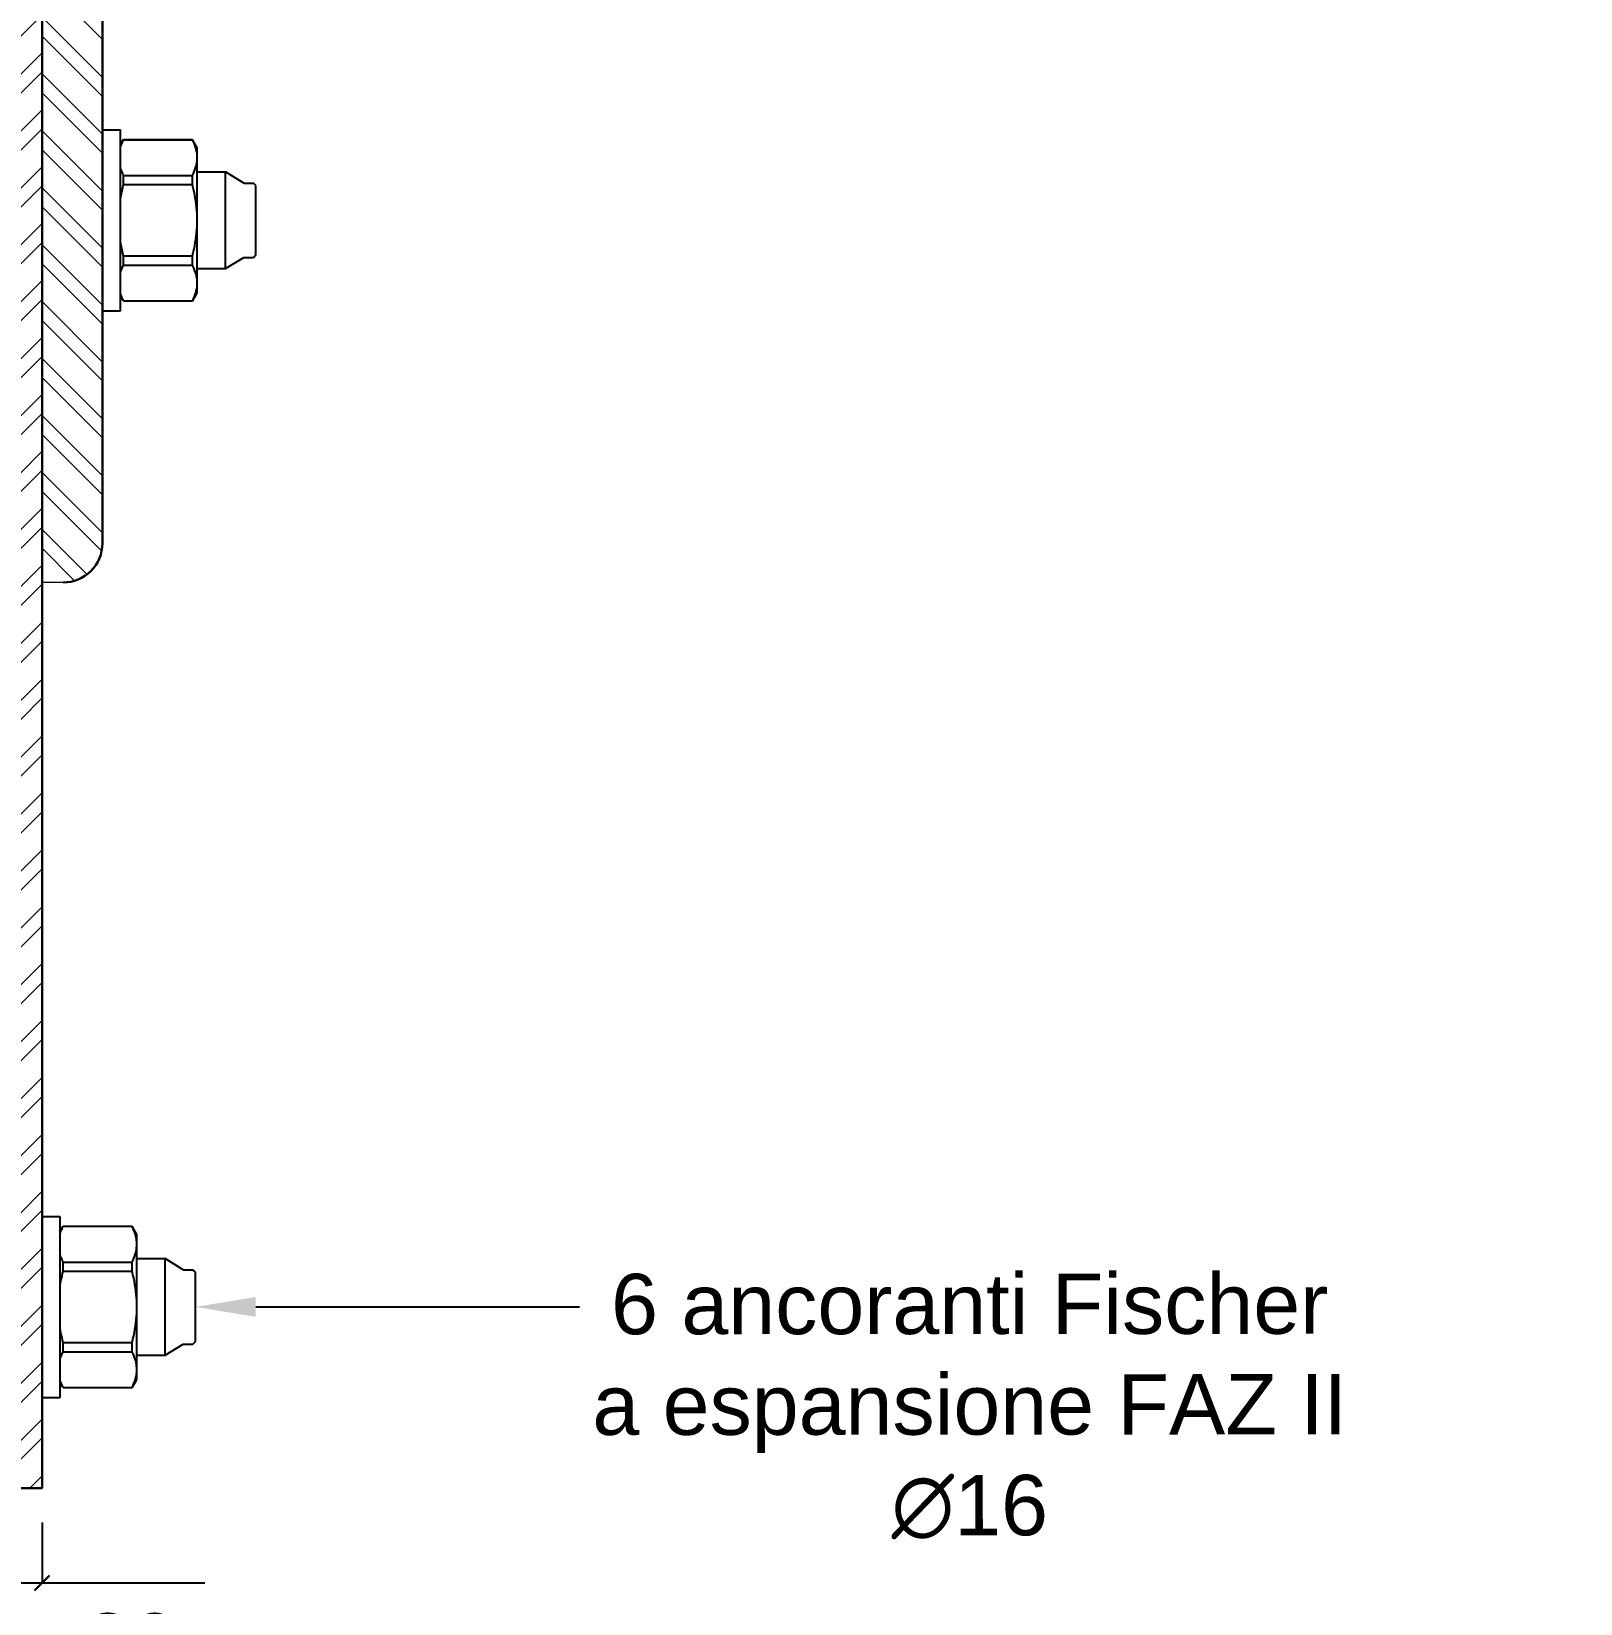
# Model space of a CAD drawing. Header units: millimetres. Extents: x 1415 to 3549, y 2194 to 4677.
# Drawn here: x 1787.8711 to 1788.1277, y 2312.2605 to 2312.5209 of the extents above; entities that cross this region are included whole.
import ezdxf
from ezdxf import colors
from ezdxf.entities.mleader import LeaderData, LeaderLine
from ezdxf.math import Vec2, Vec3

# ---------------------------------------------------------------- set-up
doc = ezdxf.new("R2010")
doc.units = ezdxf.units.MM
doc.linetypes.add('DASHDOT', pattern=[1, 0.5, -0.25, 0, -0.25])
doc.linetypes.add('phl_thick', pattern=[0])
doc.layers.get('0').update_dxf_attribs({"plot": 0})
for name, color, linetype, lineweight in [('Layer4', 7, 'Continuous', 15), ('quote', 252, 'Continuous', 5), ('sezionato particolari', 7, 'Continuous', 30)]:
    doc.layers.add(name, color=color, linetype=linetype, lineweight=lineweight)
doc.layers.add('projection', color=7, linetype='Continuous')
doc.layers.add('retini', color=7, linetype='DASHDOT', lineweight=9, true_color=0x636466)
doc.styles.get("Standard").update_dxf_attribs({"font": 'arial.ttf'})
doc.dimstyles.new('quote acciaio', dxfattribs={"dimtxt": 0.01, "dimasz": 0.0025, "dimexe": 0, "dimexo": 0, "dimgap": 0.005, "dimtad": 2, "dimdec": 0, "dimlfac": 1000, "dimzin": 0, "dimdsep": 46, "dimtxsty": 'Standard', "dimblk": 'ARCHTICK', "dimcen": 0, "dimclre": 252, "dimadec": 0, "dimazin": 0, "dimtfac": 1, "dimtdec": 0, "dimtofl": 0, "dimtmove": 0, "dimatfit": 3, "dimfxl": 0.01, "dimfxlon": 1, "dimtolj": 1, "dimtzin": 0, "dimarcsym": 0})
pattern_1 = [(45, (0, 0), (-0.004714634464, 0.004714634464), []), (45, (0.003143, 0), (-0.004714634464, 0.004714634464), [])]

# ---------------------------------------------------------------- blocks, each defined once
blk = doc.blocks.new('_ArchTick')
at = {"color": 0, "linetype": 'ByBlock', "const_width": 0.15}
blk.add_lwpolyline([(-0.5, -0.5), (0.5, 0.5)], dxfattribs=at)
blk = doc.blocks.new('*D918')
at = {"layer": 'Defpoints', "color": 0, "transparency": 16777216}
for p in [(1787.85286, 2312.27965), (1787.87286, 2312.27965), (1787.87286, 2312.26392)]:
    blk.add_point(p, dxfattribs=at)
at = {"layer": 'quote', "color": 252, "lineweight": -2, "transparency": 16777216}
for p, q in [((1787.85286, 2312.27392), (1787.85286, 2312.26392)), ((1787.87286, 2312.27392), (1787.87286, 2312.26392))]:
    blk.add_line(p, q, dxfattribs=at)
at = {"layer": 'quote', "color": 0, "linetype": 'Continuous', "lineweight": -2, "transparency": 16777216}
for p, q in [((1787.85286, 2312.26392), (1787.87286, 2312.26392)), ((1787.87286, 2312.26392), (1787.89983, 2312.26392))]:
    blk.add_line(p, q, dxfattribs=at)
at = {"layer": 'quote', "color": 0, "lineweight": -2, "transparency": 16777216, "xscale": 0.0025, "yscale": 0.0025, "zscale": 0.0025, "rotation": 180}
blk.add_blockref('_ArchTick', (1787.85286, 2312.26392), dxfattribs=at)
at = {"layer": 'quote', "color": 0, "lineweight": -2, "transparency": 16777216, "xscale": 0.0025, "yscale": 0.0025, "zscale": 0.0025}
blk.add_blockref('_ArchTick', (1787.87286, 2312.26392), dxfattribs=at)
at = {"layer": 'quote', "color": 0, "transparency": 16777216, "insert": (1787.8876, 2312.25382), "char_height": 0.01, "attachment_point": 5}
blk.add_mtext('\\A1;20', dxfattribs=at)

msp = doc.modelspace()

# ---------------------------------------------------------------- hatches: boundary and pattern name
at = {"layer": 'retini', "transparency": 33554687}
h = msp.add_hatch(dxfattribs=at)
h.set_pattern_fill('ANSI32', color=256, scale=0.0007)
h.set_pattern_definition(pattern_1)
h.paths.add_polyline_path([(1788.09432, 2313.06986), (1788.08432, 2313.06986), (1788.08432, 2313.01786), (1788.08782, 2313.01786, 0.414214), (1788.09432, 2313.02436)])
h.paths.add_polyline_path([(1788.04189, 2312.39042), (1788.12767, 2312.39042), (1788.12767, 2312.44436), (1788.04189, 2312.44436)], flags=9)
h.paths.add_polyline_path([(1785.46109, 2312.50648), (1785.73321, 2312.50648), (1785.73321, 2312.54386), (1785.46109, 2312.54386)], flags=9)
h.paths.add_polyline_path([(1786.92891, 2312.71958), (1787.02008, 2312.71958), (1787.02008, 2312.74018), (1786.92891, 2312.74018)], flags=9)
h.paths.add_polyline_path([(1787.11661, 2312.87244), (1787.11658, 2312.84647), (1787.13719, 2312.84645), (1787.13722, 2312.87242)], flags=9)
h.paths.add_polyline_path([(1786.81869, 2312.87247), (1786.8187, 2312.84651), (1786.83931, 2312.84651), (1786.8393, 2312.87248)], flags=9)
h.paths.add_polyline_path([(1787.39903, 2312.47464), (1787.39903, 2312.50063), (1787.37842, 2312.50063), (1787.37842, 2312.47464)], flags=9)
h.paths.add_polyline_path([(1786.58697, 2312.47406), (1786.58697, 2312.50005), (1786.56637, 2312.50005), (1786.56637, 2312.47406)], flags=9)
h.paths.add_polyline_path([(1785.34483, 2312.73866), (1785.3708, 2312.73866), (1785.3708, 2312.75366), (1785.34483, 2312.75366)], flags=9)
h.paths.add_polyline_path([(1785.3443, 2313.26109), (1785.37027, 2313.26109), (1785.37027, 2313.27609), (1785.3443, 2313.27609)], flags=9)
h.paths.add_polyline_path([(1785.94107, 2312.88675), (1785.94107, 2312.91274), (1785.92046, 2312.91274), (1785.92046, 2312.88675)], flags=9)
h.paths.add_polyline_path([(1785.49286, 2313.33332), (1785.58406, 2313.33332), (1785.58406, 2313.35393), (1785.49286, 2313.35393)], flags=9)
h.paths.add_polyline_path([(1786.04853, 2312.48953), (1786.2663, 2312.48953), (1786.2663, 2312.56052), (1786.04853, 2312.56052)], flags=9)
h.paths.add_polyline_path([(1786.48965, 2314.10507), (1786.75583, 2314.10507), (1786.75583, 2314.16946), (1786.48965, 2314.16946)], flags=9)
h.paths.add_polyline_path([(1785.55875, 2313.66795), (1785.58472, 2313.66795), (1785.58472, 2313.68856), (1785.55875, 2313.68856)], flags=9)
h.paths.add_polyline_path([(1785.40676, 2313.66213), (1785.4335, 2313.66209), (1785.43354, 2313.6827), (1785.4068, 2313.68274)], flags=9)
h.paths.add_polyline_path([(1785.40695, 2313.87871), (1785.43369, 2313.87871), (1785.43369, 2313.89932), (1785.40695, 2313.89932)], flags=9)
h.paths.add_polyline_path([(1785.55823, 2313.87869), (1785.5842, 2313.87869), (1785.5842, 2313.8993), (1785.55823, 2313.8993)], flags=9)
h.paths.add_polyline_path([(1787.84031, 2314.01155), (1787.93149, 2314.01155), (1787.93149, 2314.03216), (1787.84031, 2314.03216)], flags=9)
h.paths.add_polyline_path([(1787.23861, 2314.01155), (1787.33055, 2314.01155), (1787.33055, 2314.03216), (1787.23861, 2314.03216)], flags=9)
h.paths.add_polyline_path([(1786.52328, 2314.01155), (1786.61522, 2314.01155), (1786.61522, 2314.03216), (1786.52328, 2314.03216)], flags=9)
h.paths.add_polyline_path([(1785.67773, 2314.11273), (1785.76893, 2314.11273), (1785.76893, 2314.13334), (1785.67773, 2314.13334)], flags=9)
h.paths.add_polyline_path([(1785.85956, 2313.55498), (1785.85953, 2313.52825), (1785.88013, 2313.52822), (1785.88016, 2313.55496)], flags=9)
h.paths.add_polyline_path([(1785.56169, 2313.55502), (1785.5617, 2313.52828), (1785.5823, 2313.52829), (1785.58229, 2313.55503)], flags=9)
h.paths.add_polyline_path([(1786.99016, 2313.76347), (1786.99016, 2313.78945), (1786.96956, 2313.78945), (1786.96956, 2313.76347)], flags=9)
h.paths.add_polyline_path([(1786.17811, 2313.76288), (1786.17811, 2313.78887), (1786.15751, 2313.78887), (1786.15751, 2313.76288)], flags=9)
h.paths.add_polyline_path([(1786.10318, 2312.42392), (1786.20445, 2312.42392), (1786.20445, 2312.44452), (1786.10318, 2312.44452)], flags=9)
at = {"layer": 'retini', "true_color": 0x939598}
h = msp.add_hatch(dxfattribs=at)
h.set_pattern_fill('ANSI32', color=252, scale=0.0007)
h.set_pattern_definition(pattern_1)
h.paths.add_polyline_path([(1787.87286, 2312.5884), (1787.85286, 2312.5884), (1787.85286, 2312.27965), (1787.87286, 2312.27965)])
h.paths.add_polyline_path([(1787.87286, 2312.69965), (1787.85286, 2312.69965), (1787.85286, 2312.5884), (1787.87286, 2312.5884)])
at = {"layer": 'retini', "transparency": 33554687}
h = msp.add_hatch(dxfattribs=at)
h.set_pattern_fill('ANSI32', color=256, scale=0.0007, angle=90)
h.set_pattern_definition([(135, (0, 0), (-0.004714634464, -0.004714634464), []), (135, (2e-19, 0.003143), (-0.004714634464, -0.004714634464), [])])
h.paths.add_polyline_path([(1787.99286, 2312.54615), (1787.99286, 2312.54965), (1787.87286, 2312.54965), (1787.87286, 2312.42965), (1787.87636, 2312.42965, 0.414214), (1787.88286, 2312.43615), (1787.88286, 2312.52665, -0.414214), (1787.89586, 2312.53965), (1787.98636, 2312.53965, 0.414214)])

# ---------------------------------------------------------------- linework, layer by layer
at = {"layer": 'Layer4'}
msp.add_lwpolyline([(1787.87636, 2312.42965), (1787.87286, 2312.42965), (1787.87286, 2312.54965), (1787.99286, 2312.54965), (1787.99286, 2312.5464)], dxfattribs=at)
at = {"layer": 'projection', "color": 7, "linetype": 'phl_thick'}
for p, q in [((1787.88286, 2312.50465), (1787.88586, 2312.50465)), ((1787.88286, 2312.47465), (1787.88286, 2312.50465)), ((1787.88586, 2312.47465), (1787.88586, 2312.50465)), ((1787.88586, 2312.50217), (1787.88636, 2312.50303)), ((1787.886, 2312.50221), (1787.88608, 2312.5024)), ((1787.886, 2312.50221), (1787.88608, 2312.5024)), ((1787.88608, 2312.5024), (1787.88617, 2312.5026)), ((1787.88608, 2312.5024), (1787.88617, 2312.5026)), ((1787.88617, 2312.5026), (1787.88626, 2312.5028)), ((1787.88617, 2312.5026), (1787.88626, 2312.5028)), ((1787.88626, 2312.5028), (1787.88636, 2312.503)), ((1787.88626, 2312.5028), (1787.88636, 2312.503)), ((1787.88636, 2312.503), (1787.88636, 2312.50303)), ((1787.88636, 2312.50303), (1787.89777, 2312.50303)), ((1787.88636, 2312.503), (1787.88636, 2312.50303)), ((1787.88636, 2312.503), (1787.89777, 2312.503)), ((1787.88636, 2312.503), (1787.89777, 2312.503)), ((1787.89777, 2312.503), (1787.89777, 2312.50303)), ((1787.89856, 2312.50165), (1787.89777, 2312.50303)), ((1787.89777, 2312.503), (1787.89777, 2312.50303)), ((1787.89794, 2312.50265), (1787.89777, 2312.503)), ((1787.89794, 2312.50265), (1787.89777, 2312.503)), ((1787.89809, 2312.50231), (1787.89794, 2312.50265)), ((1787.89809, 2312.50231), (1787.89794, 2312.50265)), ((1787.88586, 2312.50183), (1787.88593, 2312.50202)), ((1787.88586, 2312.50183), (1787.88593, 2312.50202)), ((1787.88593, 2312.50202), (1787.886, 2312.50221)), ((1787.88593, 2312.50202), (1787.886, 2312.50221)), ((1787.89822, 2312.50197), (1787.89809, 2312.50231)), ((1787.89822, 2312.50197), (1787.89809, 2312.50231)), ((1787.89832, 2312.50164), (1787.89822, 2312.50197)), ((1787.89832, 2312.50164), (1787.89822, 2312.50197)), ((1787.89841, 2312.50132), (1787.89832, 2312.50164)), ((1787.89841, 2312.50132), (1787.89832, 2312.50164)), ((1787.89848, 2312.501), (1787.89841, 2312.50132)), ((1787.89848, 2312.501), (1787.89841, 2312.50132)), ((1787.89853, 2312.50068), (1787.89848, 2312.501)), ((1787.89853, 2312.50068), (1787.89848, 2312.501)), ((1787.89856, 2312.50036), (1787.89853, 2312.50068)), ((1787.89856, 2312.50036), (1787.89853, 2312.50068)), ((1787.89853, 2312.49947), (1787.89856, 2312.49976)), ((1787.89853, 2312.49947), (1787.89856, 2312.49976)), ((1787.89856, 2312.47765), (1787.89856, 2312.50165)), ((1787.89856, 2312.50004), (1787.89856, 2312.50036)), ((1787.89856, 2312.50004), (1787.89856, 2312.50036)), ((1787.89856, 2312.49976), (1787.89856, 2312.50004)), ((1787.89856, 2312.49976), (1787.89856, 2312.50004)), ((1787.88593, 2312.49807), (1787.88586, 2312.49826)), ((1787.88593, 2312.49807), (1787.88586, 2312.49826)), ((1787.886, 2312.49788), (1787.88593, 2312.49807)), ((1787.886, 2312.49788), (1787.88593, 2312.49807)), ((1787.88608, 2312.49769), (1787.886, 2312.49788)), ((1787.88608, 2312.49769), (1787.886, 2312.49788)), ((1787.88617, 2312.49749), (1787.88608, 2312.49769)), ((1787.88617, 2312.49749), (1787.88608, 2312.49769)), ((1787.88626, 2312.49729), (1787.88617, 2312.49749)), ((1787.88626, 2312.49729), (1787.88617, 2312.49749)), ((1787.88636, 2312.49709), (1787.88626, 2312.49729)), ((1787.88636, 2312.49709), (1787.88626, 2312.49729)), ((1787.89777, 2312.49709), (1787.89793, 2312.49741)), ((1787.89777, 2312.49709), (1787.89793, 2312.49741)), ((1787.89793, 2312.49741), (1787.89806, 2312.49772)), ((1787.89793, 2312.49741), (1787.89806, 2312.49772)), ((1787.89806, 2312.49772), (1787.89818, 2312.49802)), ((1787.89806, 2312.49772), (1787.89818, 2312.49802)), ((1787.89818, 2312.49802), (1787.89828, 2312.49832)), ((1787.89818, 2312.49802), (1787.89828, 2312.49832)), ((1787.89828, 2312.49832), (1787.89837, 2312.49861)), ((1787.89828, 2312.49832), (1787.89837, 2312.49861)), ((1787.89837, 2312.49861), (1787.89844, 2312.4989)), ((1787.89837, 2312.49861), (1787.89844, 2312.4989)), ((1787.89844, 2312.4989), (1787.89849, 2312.49919)), ((1787.89844, 2312.4989), (1787.89849, 2312.49919)), ((1787.89849, 2312.49919), (1787.89853, 2312.49947)), ((1787.89849, 2312.49919), (1787.89853, 2312.49947)), ((1787.89856, 2312.49765), (1787.90323, 2312.49765)), ((1787.90323, 2312.48165), (1787.90323, 2312.49765)), ((1787.90626, 2312.4958), (1787.90323, 2312.49765)), ((1787.90323, 2312.48165), (1787.90323, 2312.49765)), ((1787.88608, 2312.49437), (1787.88617, 2312.49476)), ((1787.88608, 2312.49437), (1787.88617, 2312.49476)), ((1787.88617, 2312.49476), (1787.88626, 2312.49516)), ((1787.88617, 2312.49476), (1787.88626, 2312.49516)), ((1787.88626, 2312.49516), (1787.88636, 2312.49556)), ((1787.88626, 2312.49516), (1787.88636, 2312.49556)), ((1787.88636, 2312.49709), (1787.89777, 2312.49709)), ((1787.88636, 2312.49556), (1787.88636, 2312.49709)), ((1787.88636, 2312.49556), (1787.88636, 2312.49709)), ((1787.88636, 2312.49556), (1787.89777, 2312.49556)), ((1787.88636, 2312.49556), (1787.89777, 2312.49556)), ((1787.89777, 2312.49556), (1787.89777, 2312.49709)), ((1787.89777, 2312.49556), (1787.89777, 2312.49709)), ((1787.89791, 2312.49498), (1787.89777, 2312.49556)), ((1787.89791, 2312.49498), (1787.89777, 2312.49556)), ((1787.89804, 2312.49442), (1787.89791, 2312.49498)), ((1787.89804, 2312.49442), (1787.89791, 2312.49498)), ((1787.90626, 2312.4958), (1787.90786, 2312.4958)), ((1787.90826, 2312.4954), (1787.90786, 2312.4958)), ((1787.90826, 2312.4839), (1787.90826, 2312.4954)), ((1787.88586, 2312.49322), (1787.88593, 2312.4936)), ((1787.88586, 2312.49322), (1787.88593, 2312.4936)), ((1787.88593, 2312.4936), (1787.886, 2312.49398)), ((1787.88593, 2312.4936), (1787.886, 2312.49398)), ((1787.886, 2312.49398), (1787.88608, 2312.49437)), ((1787.886, 2312.49398), (1787.88608, 2312.49437)), ((1787.89815, 2312.49387), (1787.89804, 2312.49442)), ((1787.89815, 2312.49387), (1787.89804, 2312.49442)), ((1787.89825, 2312.49333), (1787.89815, 2312.49387)), ((1787.89825, 2312.49333), (1787.89815, 2312.49387)), ((1787.89833, 2312.49279), (1787.89825, 2312.49333)), ((1787.89833, 2312.49279), (1787.89825, 2312.49333)), ((1787.8984, 2312.49226), (1787.89833, 2312.49279)), ((1787.8984, 2312.49226), (1787.89833, 2312.49279)), ((1787.89846, 2312.49174), (1787.8984, 2312.49226)), ((1787.89846, 2312.49174), (1787.8984, 2312.49226)), ((1787.89851, 2312.49121), (1787.89846, 2312.49174)), ((1787.89851, 2312.49121), (1787.89846, 2312.49174)), ((1787.89854, 2312.49069), (1787.89851, 2312.49121)), ((1787.89854, 2312.49069), (1787.89851, 2312.49121)), ((1787.89856, 2312.49017), (1787.89854, 2312.49069)), ((1787.89856, 2312.49017), (1787.89854, 2312.49069)), ((1787.89856, 2312.48965), (1787.89856, 2312.49017)), ((1787.89856, 2312.48965), (1787.89856, 2312.49017)), ((1787.89856, 2312.48913), (1787.89856, 2312.48965)), ((1787.89856, 2312.48913), (1787.89856, 2312.48965)), ((1787.89833, 2312.48651), (1787.8984, 2312.48704)), ((1787.89833, 2312.48651), (1787.8984, 2312.48704)), ((1787.8984, 2312.48704), (1787.89846, 2312.48757)), ((1787.8984, 2312.48704), (1787.89846, 2312.48757)), ((1787.89846, 2312.48757), (1787.89851, 2312.48809)), ((1787.89846, 2312.48757), (1787.89851, 2312.48809)), ((1787.89851, 2312.48809), (1787.89854, 2312.48861)), ((1787.89851, 2312.48809), (1787.89854, 2312.48861)), ((1787.89854, 2312.48861), (1787.89856, 2312.48913)), ((1787.89854, 2312.48861), (1787.89856, 2312.48913)), ((1787.88593, 2312.48571), (1787.88586, 2312.48608)), ((1787.88593, 2312.48571), (1787.88586, 2312.48608)), ((1787.886, 2312.48532), (1787.88593, 2312.48571)), ((1787.886, 2312.48532), (1787.88593, 2312.48571)), ((1787.88608, 2312.48494), (1787.886, 2312.48532)), ((1787.88608, 2312.48494), (1787.886, 2312.48532)), ((1787.88617, 2312.48455), (1787.88608, 2312.48494)), ((1787.88617, 2312.48455), (1787.88608, 2312.48494)), ((1787.88626, 2312.48415), (1787.88617, 2312.48455)), ((1787.88626, 2312.48415), (1787.88617, 2312.48455)), ((1787.88636, 2312.48375), (1787.88626, 2312.48415)), ((1787.88636, 2312.48375), (1787.88626, 2312.48415)), ((1787.89777, 2312.48375), (1787.89791, 2312.48432)), ((1787.89777, 2312.48375), (1787.89791, 2312.48432)), ((1787.89791, 2312.48432), (1787.89804, 2312.48488)), ((1787.89791, 2312.48432), (1787.89804, 2312.48488)), ((1787.89804, 2312.48488), (1787.89815, 2312.48544)), ((1787.89804, 2312.48488), (1787.89815, 2312.48544)), ((1787.89815, 2312.48544), (1787.89825, 2312.48598)), ((1787.89815, 2312.48544), (1787.89825, 2312.48598)), ((1787.89825, 2312.48598), (1787.89833, 2312.48651)), ((1787.89825, 2312.48598), (1787.89833, 2312.48651)), ((1787.886, 2312.48142), (1787.88608, 2312.48162)), ((1787.886, 2312.48142), (1787.88608, 2312.48162)), ((1787.88608, 2312.48162), (1787.88617, 2312.48181)), ((1787.88608, 2312.48162), (1787.88617, 2312.48181)), ((1787.88617, 2312.48181), (1787.88626, 2312.48201)), ((1787.88617, 2312.48181), (1787.88626, 2312.48201)), ((1787.88626, 2312.48201), (1787.88636, 2312.48221)), ((1787.88626, 2312.48201), (1787.88636, 2312.48221)), ((1787.88636, 2312.48375), (1787.89777, 2312.48375)), ((1787.88636, 2312.48221), (1787.88636, 2312.48375)), ((1787.88636, 2312.48375), (1787.89777, 2312.48375)), ((1787.88636, 2312.48221), (1787.88636, 2312.48375)), ((1787.88636, 2312.48221), (1787.89777, 2312.48221)), ((1787.88636, 2312.48221), (1787.89777, 2312.48221)), ((1787.89777, 2312.48221), (1787.89777, 2312.48375)), ((1787.89777, 2312.48221), (1787.89777, 2312.48375)), ((1787.89793, 2312.4819), (1787.89777, 2312.48221)), ((1787.89793, 2312.4819), (1787.89777, 2312.48221)), ((1787.89806, 2312.48159), (1787.89793, 2312.4819)), ((1787.89806, 2312.48159), (1787.89793, 2312.4819)), ((1787.89818, 2312.48129), (1787.89806, 2312.48159)), ((1787.89818, 2312.48129), (1787.89806, 2312.48159)), ((1787.89856, 2312.48165), (1787.90323, 2312.48165)), ((1787.90323, 2312.48165), (1787.90626, 2312.4835)), ((1787.90626, 2312.4835), (1787.90786, 2312.4835)), ((1787.90786, 2312.4835), (1787.90826, 2312.4839)), ((1787.88586, 2312.48104), (1787.88593, 2312.48123)), ((1787.88586, 2312.48104), (1787.88593, 2312.48123)), ((1787.88593, 2312.48123), (1787.886, 2312.48142)), ((1787.88593, 2312.48123), (1787.886, 2312.48142)), ((1787.89828, 2312.48099), (1787.89818, 2312.48129)), ((1787.89828, 2312.48099), (1787.89818, 2312.48129)), ((1787.89837, 2312.4807), (1787.89828, 2312.48099)), ((1787.89837, 2312.4807), (1787.89828, 2312.48099)), ((1787.89844, 2312.48041), (1787.89837, 2312.4807)), ((1787.89844, 2312.48041), (1787.89837, 2312.4807)), ((1787.89849, 2312.48012), (1787.89844, 2312.48041)), ((1787.89849, 2312.48012), (1787.89844, 2312.48041)), ((1787.89853, 2312.47983), (1787.89849, 2312.48012)), ((1787.89853, 2312.47983), (1787.89849, 2312.48012)), ((1787.89856, 2312.47955), (1787.89853, 2312.47983)), ((1787.89856, 2312.47955), (1787.89853, 2312.47983)), ((1787.89853, 2312.47862), (1787.89856, 2312.47894)), ((1787.89853, 2312.47862), (1787.89856, 2312.47894)), ((1787.89856, 2312.47926), (1787.89856, 2312.47955)), ((1787.89856, 2312.47926), (1787.89856, 2312.47955)), ((1787.89856, 2312.47894), (1787.89856, 2312.47926)), ((1787.89856, 2312.47894), (1787.89856, 2312.47926)), ((1787.88593, 2312.47729), (1787.88586, 2312.47748)), ((1787.88593, 2312.47729), (1787.88586, 2312.47748)), ((1787.88636, 2312.47628), (1787.88586, 2312.47713)), ((1787.886, 2312.4771), (1787.88593, 2312.47729)), ((1787.886, 2312.4771), (1787.88593, 2312.47729)), ((1787.88608, 2312.4769), (1787.886, 2312.4771)), ((1787.88608, 2312.4769), (1787.886, 2312.4771)), ((1787.88617, 2312.47671), (1787.88608, 2312.4769)), ((1787.88617, 2312.47671), (1787.88608, 2312.4769)), ((1787.88626, 2312.47651), (1787.88617, 2312.47671)), ((1787.88626, 2312.47651), (1787.88617, 2312.47671)), ((1787.88636, 2312.47631), (1787.88626, 2312.47651)), ((1787.88636, 2312.47631), (1787.88626, 2312.47651)), ((1787.88636, 2312.47631), (1787.89777, 2312.47631)), ((1787.88636, 2312.47628), (1787.88636, 2312.47631)), ((1787.88636, 2312.47631), (1787.89777, 2312.47631)), ((1787.88636, 2312.47628), (1787.88636, 2312.47631)), ((1787.88636, 2312.47628), (1787.89777, 2312.47628)), ((1787.89777, 2312.47628), (1787.89856, 2312.47765)), ((1787.89777, 2312.47631), (1787.89794, 2312.47666)), ((1787.89777, 2312.47631), (1787.89794, 2312.47666)), ((1787.89777, 2312.47628), (1787.89777, 2312.47631)), ((1787.89777, 2312.47628), (1787.89777, 2312.47631)), ((1787.89794, 2312.47666), (1787.89809, 2312.477)), ((1787.89794, 2312.47666), (1787.89809, 2312.477)), ((1787.89809, 2312.477), (1787.89822, 2312.47733)), ((1787.89809, 2312.477), (1787.89822, 2312.47733)), ((1787.89822, 2312.47733), (1787.89832, 2312.47766)), ((1787.89822, 2312.47733), (1787.89832, 2312.47766)), ((1787.89832, 2312.47766), (1787.89841, 2312.47799)), ((1787.89832, 2312.47766), (1787.89841, 2312.47799)), ((1787.89841, 2312.47799), (1787.89848, 2312.47831)), ((1787.89841, 2312.47799), (1787.89848, 2312.47831)), ((1787.89848, 2312.47831), (1787.89853, 2312.47862)), ((1787.89848, 2312.47831), (1787.89853, 2312.47862)), ((1787.88286, 2312.47465), (1787.88586, 2312.47465)), ((1787.87286, 2312.32465), (1787.87586, 2312.32465)), ((1787.87286, 2312.29465), (1787.87286, 2312.32465)), ((1787.87586, 2312.29465), (1787.87586, 2312.32465)), ((1787.87586, 2312.32217), (1787.87636, 2312.32303)), ((1787.87617, 2312.3226), (1787.87626, 2312.3228)), ((1787.87617, 2312.3226), (1787.87626, 2312.3228)), ((1787.87626, 2312.3228), (1787.87636, 2312.323)), ((1787.87626, 2312.3228), (1787.87636, 2312.323)), ((1787.87636, 2312.323), (1787.87636, 2312.32303)), ((1787.87636, 2312.32303), (1787.88777, 2312.32303)), ((1787.87636, 2312.323), (1787.87636, 2312.32303)), ((1787.87636, 2312.323), (1787.88777, 2312.323)), ((1787.87636, 2312.323), (1787.88777, 2312.323)), ((1787.88777, 2312.323), (1787.88777, 2312.32303)), ((1787.88856, 2312.32165), (1787.88777, 2312.32303)), ((1787.88777, 2312.323), (1787.88777, 2312.32303)), ((1787.88794, 2312.32265), (1787.88777, 2312.323)), ((1787.88794, 2312.32265), (1787.88777, 2312.323)), ((1787.88809, 2312.32231), (1787.88794, 2312.32265)), ((1787.88809, 2312.32231), (1787.88794, 2312.32265)), ((1787.87586, 2312.32183), (1787.87593, 2312.32202)), ((1787.87586, 2312.32183), (1787.87593, 2312.32202)), ((1787.87593, 2312.32202), (1787.876, 2312.32221)), ((1787.87593, 2312.32202), (1787.876, 2312.32221)), ((1787.876, 2312.32221), (1787.87608, 2312.3224)), ((1787.876, 2312.32221), (1787.87608, 2312.3224)), ((1787.87608, 2312.3224), (1787.87617, 2312.3226)), ((1787.87608, 2312.3224), (1787.87617, 2312.3226)), ((1787.88822, 2312.32197), (1787.88809, 2312.32231)), ((1787.88822, 2312.32197), (1787.88809, 2312.32231)), ((1787.88832, 2312.32164), (1787.88822, 2312.32197)), ((1787.88832, 2312.32164), (1787.88822, 2312.32197)), ((1787.88841, 2312.32132), (1787.88832, 2312.32164)), ((1787.88841, 2312.32132), (1787.88832, 2312.32164)), ((1787.88848, 2312.321), (1787.88841, 2312.32132)), ((1787.88848, 2312.321), (1787.88841, 2312.32132)), ((1787.88853, 2312.32068), (1787.88848, 2312.321)), ((1787.88853, 2312.32068), (1787.88848, 2312.321)), ((1787.88856, 2312.32036), (1787.88853, 2312.32068)), ((1787.88856, 2312.32036), (1787.88853, 2312.32068)), ((1787.88856, 2312.29765), (1787.88856, 2312.32165)), ((1787.88856, 2312.32004), (1787.88856, 2312.32036)), ((1787.88856, 2312.32004), (1787.88856, 2312.32036)), ((1787.88856, 2312.31976), (1787.88856, 2312.32004)), ((1787.88856, 2312.31976), (1787.88856, 2312.32004)), ((1787.87593, 2312.31807), (1787.87586, 2312.31826)), ((1787.87593, 2312.31807), (1787.87586, 2312.31826)), ((1787.876, 2312.31788), (1787.87593, 2312.31807)), ((1787.876, 2312.31788), (1787.87593, 2312.31807)), ((1787.87608, 2312.31769), (1787.876, 2312.31788)), ((1787.87608, 2312.31769), (1787.876, 2312.31788)), ((1787.87617, 2312.31749), (1787.87608, 2312.31769)), ((1787.87617, 2312.31749), (1787.87608, 2312.31769)), ((1787.87626, 2312.31729), (1787.87617, 2312.31749)), ((1787.87626, 2312.31729), (1787.87617, 2312.31749)), ((1787.88793, 2312.31741), (1787.88806, 2312.31772)), ((1787.88793, 2312.31741), (1787.88806, 2312.31772)), ((1787.88806, 2312.31772), (1787.88818, 2312.31802)), ((1787.88806, 2312.31772), (1787.88818, 2312.31802)), ((1787.88818, 2312.31802), (1787.88828, 2312.31832)), ((1787.88818, 2312.31802), (1787.88828, 2312.31832)), ((1787.88828, 2312.31832), (1787.88837, 2312.31861)), ((1787.88828, 2312.31832), (1787.88837, 2312.31861)), ((1787.88837, 2312.31861), (1787.88844, 2312.3189)), ((1787.88837, 2312.31861), (1787.88844, 2312.3189)), ((1787.88844, 2312.3189), (1787.88849, 2312.31919)), ((1787.88844, 2312.3189), (1787.88849, 2312.31919)), ((1787.88849, 2312.31919), (1787.88853, 2312.31947)), ((1787.88849, 2312.31919), (1787.88853, 2312.31947)), ((1787.88853, 2312.31947), (1787.88856, 2312.31976)), ((1787.88853, 2312.31947), (1787.88856, 2312.31976)), ((1787.88856, 2312.31765), (1787.89323, 2312.31765)), ((1787.89323, 2312.30165), (1787.89323, 2312.31765)), ((1787.89626, 2312.3158), (1787.89323, 2312.31765)), ((1787.89323, 2312.30165), (1787.89323, 2312.31765)), ((1787.87617, 2312.31476), (1787.87626, 2312.31516)), ((1787.87617, 2312.31476), (1787.87626, 2312.31516)), ((1787.87636, 2312.31709), (1787.87626, 2312.31729)), ((1787.87636, 2312.31709), (1787.87626, 2312.31729)), ((1787.87626, 2312.31516), (1787.87636, 2312.31556)), ((1787.87626, 2312.31516), (1787.87636, 2312.31556)), ((1787.87636, 2312.31709), (1787.88777, 2312.31709)), ((1787.87636, 2312.31556), (1787.87636, 2312.31709)), ((1787.87636, 2312.31709), (1787.88777, 2312.31709)), ((1787.87636, 2312.31556), (1787.87636, 2312.31709)), ((1787.87636, 2312.31556), (1787.88777, 2312.31556)), ((1787.87636, 2312.31556), (1787.88777, 2312.31556)), ((1787.88777, 2312.31709), (1787.88793, 2312.31741)), ((1787.88777, 2312.31709), (1787.88793, 2312.31741)), ((1787.88777, 2312.31556), (1787.88777, 2312.31709)), ((1787.88777, 2312.31556), (1787.88777, 2312.31709)), ((1787.88791, 2312.31498), (1787.88777, 2312.31556)), ((1787.88791, 2312.31498), (1787.88777, 2312.31556)), ((1787.88804, 2312.31442), (1787.88791, 2312.31498)), ((1787.88804, 2312.31442), (1787.88791, 2312.31498)), ((1787.89626, 2312.3158), (1787.89786, 2312.3158)), ((1787.89826, 2312.3154), (1787.89786, 2312.3158)), ((1787.89826, 2312.3039), (1787.89826, 2312.3154)), ((1787.87586, 2312.31322), (1787.87593, 2312.3136)), ((1787.87586, 2312.31322), (1787.87593, 2312.3136)), ((1787.87593, 2312.3136), (1787.876, 2312.31398)), ((1787.87593, 2312.3136), (1787.876, 2312.31398)), ((1787.876, 2312.31398), (1787.87608, 2312.31437)), ((1787.876, 2312.31398), (1787.87608, 2312.31437)), ((1787.87608, 2312.31437), (1787.87617, 2312.31476)), ((1787.87608, 2312.31437), (1787.87617, 2312.31476)), ((1787.88815, 2312.31387), (1787.88804, 2312.31442)), ((1787.88815, 2312.31387), (1787.88804, 2312.31442)), ((1787.88825, 2312.31333), (1787.88815, 2312.31387)), ((1787.88825, 2312.31333), (1787.88815, 2312.31387)), ((1787.88833, 2312.31279), (1787.88825, 2312.31333)), ((1787.88833, 2312.31279), (1787.88825, 2312.31333)), ((1787.8884, 2312.31226), (1787.88833, 2312.31279)), ((1787.8884, 2312.31226), (1787.88833, 2312.31279)), ((1787.88846, 2312.31174), (1787.8884, 2312.31226)), ((1787.88846, 2312.31174), (1787.8884, 2312.31226)), ((1787.88851, 2312.31121), (1787.88846, 2312.31174)), ((1787.88851, 2312.31121), (1787.88846, 2312.31174)), ((1787.88854, 2312.31069), (1787.88851, 2312.31121)), ((1787.88854, 2312.31069), (1787.88851, 2312.31121)), ((1787.88856, 2312.31017), (1787.88854, 2312.31069)), ((1787.88856, 2312.31017), (1787.88854, 2312.31069)), ((1787.88856, 2312.30965), (1787.88856, 2312.31017)), ((1787.88856, 2312.30965), (1787.88856, 2312.31017)), ((1787.88856, 2312.30913), (1787.88856, 2312.30965)), ((1787.88856, 2312.30913), (1787.88856, 2312.30965)), ((1787.88833, 2312.30651), (1787.8884, 2312.30704)), ((1787.88833, 2312.30651), (1787.8884, 2312.30704)), ((1787.8884, 2312.30704), (1787.88846, 2312.30757)), ((1787.8884, 2312.30704), (1787.88846, 2312.30757)), ((1787.88846, 2312.30757), (1787.88851, 2312.30809)), ((1787.88846, 2312.30757), (1787.88851, 2312.30809)), ((1787.88851, 2312.30809), (1787.88854, 2312.30861)), ((1787.88851, 2312.30809), (1787.88854, 2312.30861)), ((1787.88854, 2312.30861), (1787.88856, 2312.30913)), ((1787.88854, 2312.30861), (1787.88856, 2312.30913)), ((1787.87593, 2312.30571), (1787.87586, 2312.30608)), ((1787.87593, 2312.30571), (1787.87586, 2312.30608)), ((1787.876, 2312.30532), (1787.87593, 2312.30571)), ((1787.876, 2312.30532), (1787.87593, 2312.30571)), ((1787.87608, 2312.30494), (1787.876, 2312.30532)), ((1787.87608, 2312.30494), (1787.876, 2312.30532)), ((1787.87617, 2312.30455), (1787.87608, 2312.30494)), ((1787.87617, 2312.30455), (1787.87608, 2312.30494)), ((1787.87626, 2312.30415), (1787.87617, 2312.30455)), ((1787.87626, 2312.30415), (1787.87617, 2312.30455)), ((1787.88791, 2312.30432), (1787.88804, 2312.30488)), ((1787.88791, 2312.30432), (1787.88804, 2312.30488)), ((1787.88804, 2312.30488), (1787.88815, 2312.30544)), ((1787.88804, 2312.30488), (1787.88815, 2312.30544)), ((1787.88815, 2312.30544), (1787.88825, 2312.30598)), ((1787.88815, 2312.30544), (1787.88825, 2312.30598)), ((1787.88825, 2312.30598), (1787.88833, 2312.30651)), ((1787.88825, 2312.30598), (1787.88833, 2312.30651)), ((1787.87608, 2312.30162), (1787.87617, 2312.30181)), ((1787.87608, 2312.30162), (1787.87617, 2312.30181)), ((1787.87617, 2312.30181), (1787.87626, 2312.30201)), ((1787.87617, 2312.30181), (1787.87626, 2312.30201)), ((1787.87636, 2312.30375), (1787.87626, 2312.30415)), ((1787.87636, 2312.30375), (1787.87626, 2312.30415)), ((1787.87626, 2312.30201), (1787.87636, 2312.30221)), ((1787.87626, 2312.30201), (1787.87636, 2312.30221)), ((1787.87636, 2312.30375), (1787.88777, 2312.30375)), ((1787.87636, 2312.30221), (1787.87636, 2312.30375)), ((1787.87636, 2312.30375), (1787.88777, 2312.30375)), ((1787.87636, 2312.30221), (1787.87636, 2312.30375)), ((1787.87636, 2312.30221), (1787.88777, 2312.30221)), ((1787.87636, 2312.30221), (1787.88777, 2312.30221)), ((1787.88777, 2312.30375), (1787.88791, 2312.30432)), ((1787.88777, 2312.30375), (1787.88791, 2312.30432)), ((1787.88777, 2312.30221), (1787.88777, 2312.30375)), ((1787.88777, 2312.30221), (1787.88777, 2312.30375)), ((1787.88793, 2312.3019), (1787.88777, 2312.30221)), ((1787.88793, 2312.3019), (1787.88777, 2312.30221)), ((1787.88806, 2312.30159), (1787.88793, 2312.3019)), ((1787.88806, 2312.30159), (1787.88793, 2312.3019)), ((1787.89323, 2312.30165), (1787.89626, 2312.3035)), ((1787.89626, 2312.3035), (1787.89786, 2312.3035)), ((1787.89786, 2312.3035), (1787.89826, 2312.3039)), ((1787.87586, 2312.30104), (1787.87593, 2312.30123)), ((1787.87586, 2312.30104), (1787.87593, 2312.30123)), ((1787.87593, 2312.30123), (1787.876, 2312.30142)), ((1787.87593, 2312.30123), (1787.876, 2312.30142)), ((1787.876, 2312.30142), (1787.87608, 2312.30162)), ((1787.876, 2312.30142), (1787.87608, 2312.30162)), ((1787.88818, 2312.30129), (1787.88806, 2312.30159)), ((1787.88818, 2312.30129), (1787.88806, 2312.30159)), ((1787.88828, 2312.30099), (1787.88818, 2312.30129)), ((1787.88828, 2312.30099), (1787.88818, 2312.30129)), ((1787.88837, 2312.3007), (1787.88828, 2312.30099)), ((1787.88837, 2312.3007), (1787.88828, 2312.30099)), ((1787.88844, 2312.30041), (1787.88837, 2312.3007)), ((1787.88844, 2312.30041), (1787.88837, 2312.3007)), ((1787.88849, 2312.30012), (1787.88844, 2312.30041)), ((1787.88849, 2312.30012), (1787.88844, 2312.30041)), ((1787.88853, 2312.29983), (1787.88849, 2312.30012)), ((1787.88853, 2312.29983), (1787.88849, 2312.30012)), ((1787.88856, 2312.29955), (1787.88853, 2312.29983)), ((1787.88856, 2312.29955), (1787.88853, 2312.29983)), ((1787.88856, 2312.30165), (1787.89323, 2312.30165)), ((1787.88856, 2312.29926), (1787.88856, 2312.29955)), ((1787.88856, 2312.29926), (1787.88856, 2312.29955)), ((1787.88856, 2312.29894), (1787.88856, 2312.29926)), ((1787.88856, 2312.29894), (1787.88856, 2312.29926)), ((1787.87593, 2312.29729), (1787.87586, 2312.29748)), ((1787.87593, 2312.29729), (1787.87586, 2312.29748)), ((1787.87636, 2312.29628), (1787.87586, 2312.29713)), ((1787.876, 2312.2971), (1787.87593, 2312.29729)), ((1787.876, 2312.2971), (1787.87593, 2312.29729)), ((1787.87608, 2312.2969), (1787.876, 2312.2971)), ((1787.87608, 2312.2969), (1787.876, 2312.2971)), ((1787.87617, 2312.29671), (1787.87608, 2312.2969)), ((1787.87617, 2312.29671), (1787.87608, 2312.2969)), ((1787.87626, 2312.29651), (1787.87617, 2312.29671)), ((1787.87626, 2312.29651), (1787.87617, 2312.29671)), ((1787.88777, 2312.29628), (1787.88856, 2312.29765)), ((1787.88777, 2312.29631), (1787.88794, 2312.29666)), ((1787.88777, 2312.29631), (1787.88794, 2312.29666)), ((1787.88794, 2312.29666), (1787.88809, 2312.297)), ((1787.88794, 2312.29666), (1787.88809, 2312.297)), ((1787.88809, 2312.297), (1787.88822, 2312.29733)), ((1787.88809, 2312.297), (1787.88822, 2312.29733)), ((1787.88822, 2312.29733), (1787.88832, 2312.29766)), ((1787.88822, 2312.29733), (1787.88832, 2312.29766)), ((1787.88832, 2312.29766), (1787.88841, 2312.29799)), ((1787.88832, 2312.29766), (1787.88841, 2312.29799)), ((1787.88841, 2312.29799), (1787.88848, 2312.29831)), ((1787.88841, 2312.29799), (1787.88848, 2312.29831)), ((1787.88848, 2312.29831), (1787.88853, 2312.29862)), ((1787.88848, 2312.29831), (1787.88853, 2312.29862)), ((1787.88853, 2312.29862), (1787.88856, 2312.29894)), ((1787.88853, 2312.29862), (1787.88856, 2312.29894)), ((1787.87286, 2312.29465), (1787.87586, 2312.29465)), ((1787.87636, 2312.29631), (1787.87626, 2312.29651)), ((1787.87636, 2312.29631), (1787.87626, 2312.29651)), ((1787.87636, 2312.29631), (1787.88777, 2312.29631)), ((1787.87636, 2312.29628), (1787.87636, 2312.29631)), ((1787.87636, 2312.29631), (1787.88777, 2312.29631)), ((1787.87636, 2312.29628), (1787.87636, 2312.29631)), ((1787.87636, 2312.29628), (1787.88777, 2312.29628)), ((1787.88777, 2312.29628), (1787.88777, 2312.29631)), ((1787.88777, 2312.29628), (1787.88777, 2312.29631))]:
    msp.add_line(p, q, dxfattribs=at)
at = {"layer": 'sezionato particolari'}
msp.add_lwpolyline([(1787.87286, 2312.69965), (1787.87286, 2312.27965), (1787.85286, 2312.27965), (1787.85286, 2312.69965), (1787.87286, 2312.69965)], dxfattribs=at)
msp.add_lwpolyline([(1787.87636, 2312.42965, 0.414214), (1787.88286, 2312.43615), (1787.88286, 2312.52665, -0.414214), (1787.89586, 2312.53965), (1787.98636, 2312.53965, 0.414214), (1787.99286, 2312.54615)], format="xyb", dxfattribs=at)

# ---------------------------------------------------------------- dimensions: what is measured, and where the dimension line sits
at = {"layer": 'quote'}
dim = msp.add_linear_dim(base=(1787.87286, 2312.26392), p1=(1787.85286, 2312.27965), p2=(1787.87286, 2312.27965), dimstyle='quote acciaio', dxfattribs=at)
dim.commit()
dim.dimension.update_dxf_attribs({"geometry": '*D918', "text_midpoint": (1787.8876, 2312.25382)})

# ---------------------------------------------------------------- leaders
ml = msp.add_multileader_mtext('Standard', dxfattribs=at)
ml.set_content('6 ancoranti Fischer a espansione FAZ II {\\fBahnschrift Light|b0|i0|c0|p34;∅}16 ', color=256)
ml.set_leader_properties()
ml.build(insert=Vec2(0, 0))
ml.multileader.update_dxf_attribs({"dogleg_length": 0.03, "arrow_head_size": 0.01})
ctx = ml.context
ctx.base_point, ctx.char_height, ctx.arrow_head_size, ctx.landing_gap_size, ctx.plane_origin, ctx.plane_x_axis, ctx.plane_y_axis = Vec3(1787.96187, 2312.30967), 0.01, 0.01, 0.003, Vec3(1787.89826, 2312.48965), Vec3(1, 0.000654), Vec3(-0.000654, 1)
ctx.text_align_type = 1
notes = []
notes.append((ctx, [(0, (1, 1, 0), (1787.93187, 2312.30965), (1, 0.000654), 0.03, [(2, [(1787.89826, 2312.30965)], 0, [])])]))
ctx.mtext.insert, ctx.mtext.text_direction, ctx.mtext.rotation, ctx.mtext.width, ctx.mtext.alignment, ctx.mtext.flow_direction = Vec3(1788.02649, 2312.31516), Vec3(1, 0.000654), 0.000654, 0.1266845, 2, 5
for ctx, leaders in notes:
    for number, flags, end, landing, length, lines in leaders:
        leader = LeaderData()
        leader.index, (leader.has_last_leader_line, leader.has_dogleg_vector, leader.attachment_direction) = number, flags
        leader.last_leader_point, leader.dogleg_vector, leader.dogleg_length = Vec3(end), Vec3(landing), length
        for number, points, colour, breaks in lines:
            line = LeaderLine()
            line.index, line.vertices, line.color, line.breaks = number, Vec3.list(points), colors.encode_raw_color(colour), breaks
            leader.lines.append(line)
        ctx.leaders.append(leader)

doc.saveas('drawing.dxf')
